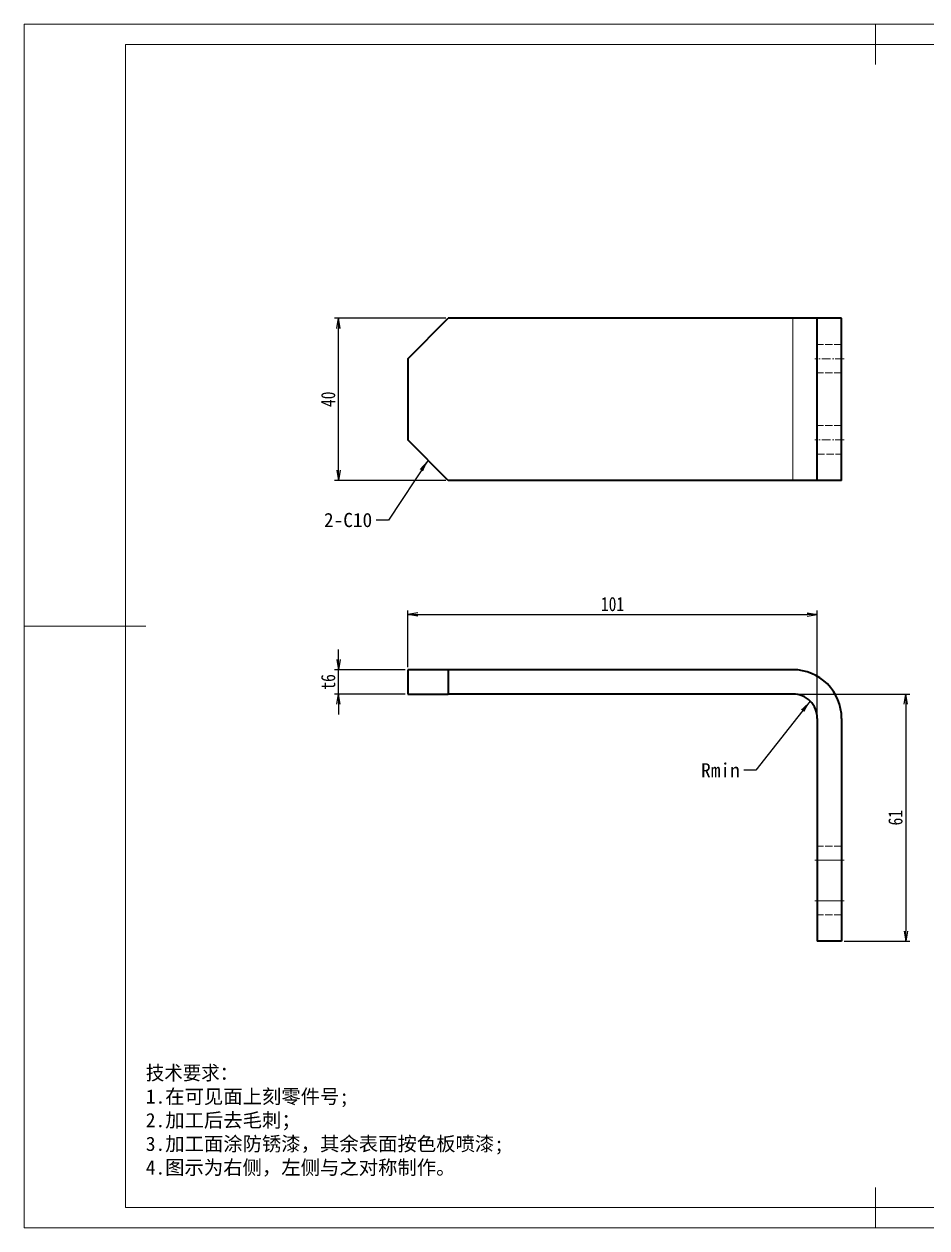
# Model space of a CAD drawing. Header units: millimetres. Extents: x -15766 to 80009, y -9701 to 15159.
# Drawn here: x -14785.3 to -14562.6, y 13253.7 to 13550.7 of the extents above; entities that cross this region are included whole.
import ezdxf

# ---------------------------------------------------------------- set-up
doc = ezdxf.new("R2010")
doc.units = ezdxf.units.MM
for name, pattern in [('CENTER-HOKUTO_1', [16, 13, -1, 1, -1]), ('DASHDOT', [18.5, 12, -3, 0.5, -3]), ('DASHED', [15, 12, -3]), ('HIDDEN-HOKUTO_1', [2, 1, -1])]:
    doc.linetypes.add(name, pattern=pattern)
doc.layers.get('DEFPOINTS').update_dxf_attribs({"lineweight": 18})
for name, color, linetype, lineweight in [('AM_7', 2, 'CENTER-HOKUTO_1', 18), ('AM_HID', 1, 'HIDDEN-HOKUTO_1', 18), ('AM_VIS', 7, 'Continuous', 18), ('CDRAFT0', 7, 'Continuous', 18), ('DIM', 253, 'Continuous', 20), ('title_frame', 7, 'Continuous', 18), ('word_dim', 9, 'Continuous', 18), ('粗实线层_1', 7, 'Continuous', 15)]:
    doc.layers.add(name, color=color, linetype=linetype, lineweight=lineweight)
doc.styles.add('DIM', font='', dxfattribs={"width": 0.8})
doc.styles.get('DIM').set_extended_font_data('NSimSun')
doc.dimstyles.new('1-1', dxfattribs={"dimtxt": 3.5, "dimasz": 3, "dimexe": 1, "dimexo": 0, "dimgap": 1, "dimtad": 1, "dimdsep": 46, "dimtxsty": 'DIM', "dimblk": '_CAXARROW', "dimcen": 0, "dimdle": 6, "dimclrd": 256, "dimclre": 256, "dimclrt": 3, "dimazin": 2, "dimtfac": 0.707107, "dimtmove": 0, "dimatfit": 3, "dimfxl": 0, "dimfrac": 2, "dimtolj": 1, "dimarcsym": 0})
doc.dimstyles.new('1-1$0', dxfattribs={"dimtxt": 3.5, "dimasz": 2.5, "dimexe": 1, "dimexo": 0.625, "dimgap": 0.8, "dimtad": 1, "dimdsep": 46, "dimtxsty": 'DIM', "dimblk": 'OPEN', "dimcen": 0, "dimdle": 5, "dimclrd": 256, "dimclre": 256, "dimclrt": 3, "dimazin": 3, "dimtfac": 0.5, "dimtmove": 0, "dimatfit": 3, "dimldrblk": 'OPEN', "dimfxl": 0, "dimtolj": 1, "dimarcsym": 0})

# ---------------------------------------------------------------- blocks, each defined once
blk = doc.blocks.new('*X589')
at = {"layer": 'CDRAFT0'}
for p, q in [((420, 297), (0, 297)), ((0, 297), (0, 0)), ((0, 0), (420, 0))]:
    blk.add_line(p, q, dxfattribs=at)
at = {"layer": '粗实线层_1'}
for p, q in [((210, 297), (210, 287)), ((415, 292), (25, 292)), ((25, 292), (25, 5)), ((0, 148.5), (30, 148.5)), ((210, 0), (210, 10)), ((25, 5), (415, 5))]:
    blk.add_line(p, q, dxfattribs=at)
blk = doc.blocks.new('_OPEN')
at = {"color": 0, "linetype": 'ByBlock', "lineweight": -2}
for p, q in [((-1, 0.166667), (0, 0)), ((-1, -0.166667), (0, 0)), ((0, 0), (-1, 0))]:
    blk.add_line(p, q, dxfattribs=at)
blk = doc.blocks.new('*D1028')
at = {"layer": 'DEFPOINTS', "color": 0, "transparency": 16777216}
for p in [(-14589.66, 13405.07), (-14690.66, 13391.44), (-14589.66, 13379.44)]:
    blk.add_point(p, dxfattribs=at)
at = {"layer": 'DIM', "linetype": 'Continuous', "lineweight": -2, "transparency": 16777216}
for p, q in [((-14690.66, 13392.07), (-14690.66, 13406.07)), ((-14688.16, 13405.07), (-14592.16, 13405.07)), ((-14589.66, 13380.07), (-14589.66, 13406.07))]:
    blk.add_line(p, q, dxfattribs=at)
at = {"layer": 'DIM', "lineweight": -2, "transparency": 16777216, "xscale": 2.5, "yscale": 2.5, "zscale": 2.5, "rotation": 180}
blk.add_blockref('_OPEN', (-14690.66, 13405.07), dxfattribs=at)
at = {"layer": 'DIM', "lineweight": -2, "transparency": 16777216, "xscale": 2.5, "yscale": 2.5, "zscale": 2.5}
blk.add_blockref('_OPEN', (-14589.66, 13405.07), dxfattribs=at)
at = {"layer": 'DIM', "color": 3, "transparency": 16777216, "insert": (-14640.16, 13407.62), "char_height": 3.5, "attachment_point": 5, "style": 'DIM'}
blk.add_mtext('\\A1;101', dxfattribs=at)
blk = doc.blocks.new('*D1029')
at = {"layer": 'DEFPOINTS', "color": 0, "transparency": 16777216}
for p in [(-14595.66, 13385.44), (-14583.66, 13324.44), (-14567.82, 13324.44)]:
    blk.add_point(p, dxfattribs=at)
at = {"layer": 'DIM', "linetype": 'Continuous', "lineweight": -2, "transparency": 16777216}
for p, q in [((-14595.04, 13385.44), (-14566.82, 13385.44)), ((-14567.82, 13382.94), (-14567.82, 13326.94)), ((-14583.04, 13324.44), (-14566.82, 13324.44))]:
    blk.add_line(p, q, dxfattribs=at)
at = {"layer": 'DIM', "lineweight": -2, "transparency": 16777216, "xscale": 2.5, "yscale": 2.5, "zscale": 2.5}
for p, rotation in [((-14567.82, 13385.44), 90), ((-14567.82, 13324.44), 270)]:
    blk.add_blockref('_OPEN', p, dxfattribs=dict(at, rotation=rotation))
at = {"layer": 'DIM', "color": 3, "transparency": 16777216, "insert": (-14570.37, 13354.94), "char_height": 3.5, "attachment_point": 5, "rotation": 90, "style": 'DIM'}
blk.add_mtext('\\A1;61', dxfattribs=at)
blk = doc.blocks.new('_CAXARROW')
blk.add_hatch(color=0).paths.add_polyline_path([(0, 0), (-1, 0.125), (-1, -0.125)], flags=0)
blk = doc.blocks.new('*D1035')
at = {"layer": 'DEFPOINTS', "color": 0, "transparency": 16777216}
for p in [(-14707.73, 13478.17), (-14680.66, 13478.17), (-14680.66, 13438.17)]:
    blk.add_point(p, dxfattribs=at)
at = {"layer": 'DIM', "linetype": 'Continuous', "lineweight": -2, "transparency": 16777216}
for p, q in [((-14681.29, 13478.17), (-14708.73, 13478.17)), ((-14707.73, 13440.67), (-14707.73, 13475.67)), ((-14681.29, 13438.17), (-14708.73, 13438.17))]:
    blk.add_line(p, q, dxfattribs=at)
at = {"layer": 'DIM', "lineweight": -2, "transparency": 16777216, "xscale": 2.5, "yscale": 2.5, "zscale": 2.5}
for p, rotation in [((-14707.73, 13478.17), 90), ((-14707.73, 13438.17), 270)]:
    blk.add_blockref('_OPEN', p, dxfattribs=dict(at, rotation=rotation))
at = {"layer": 'DIM', "color": 3, "transparency": 16777216, "insert": (-14710.28, 13458.17), "char_height": 3.5, "attachment_point": 5, "rotation": 90, "style": 'DIM'}
blk.add_mtext('\\A1;40', dxfattribs=at)
blk = doc.blocks.new('*D1036')
at = {"layer": 'DEFPOINTS', "color": 0, "transparency": 16777216}
for p in [(-14707.73, 13391.44), (-14690.66, 13391.44), (-14690.66, 13385.44)]:
    blk.add_point(p, dxfattribs=at)
at = {"layer": 'DIM', "linetype": 'Continuous', "lineweight": -2, "transparency": 16777216}
for p, q in [((-14707.73, 13393.94), (-14707.73, 13396.44)), ((-14691.29, 13391.44), (-14708.73, 13391.44)), ((-14707.73, 13385.44), (-14707.73, 13391.44)), ((-14691.29, 13385.44), (-14708.73, 13385.44)), ((-14707.73, 13382.94), (-14707.73, 13380.44))]:
    blk.add_line(p, q, dxfattribs=at)
at = {"layer": 'DIM', "lineweight": -2, "transparency": 16777216, "xscale": 2.5, "yscale": 2.5, "zscale": 2.5}
for p, rotation in [((-14707.73, 13391.44), 270), ((-14707.73, 13385.44), 90)]:
    blk.add_blockref('_OPEN', p, dxfattribs=dict(at, rotation=rotation))
at = {"layer": 'DIM', "color": 3, "transparency": 16777216, "insert": (-14710.28, 13388.44), "char_height": 3.5, "attachment_point": 5, "rotation": 90, "style": 'DIM'}
blk.add_mtext('\\A1;t6', dxfattribs=at)

msp = doc.modelspace()

# ---------------------------------------------------------------- linework, layer by layer
at = {"color": 7, "lineweight": 13}
msp.add_line((-14595.66327, 13438.16712), (-14595.66327, 13478.16712), dxfattribs=at)
at = {"layer": 'AM_7', "linetype": 'DASHDOT', "lineweight": 13, "ltscale": 0.180017}
for p, q in [((-14583.06317, 13468.16712), (-14590.26386, 13468.16712)), ((-14583.06317, 13448.16712), (-14590.26386, 13448.16712)), ((-14583.06317, 13344.4444), (-14590.26386, 13344.4444)), ((-14583.06317, 13334.4444), (-14590.26386, 13334.4444))]:
    msp.add_line(p, q, dxfattribs=at)
at = {"layer": 'AM_HID', "linetype": 'DASHED', "lineweight": 13}
msp.add_line((-14595.66327, 13438.16712), (-14595.66327, 13478.16712), dxfattribs=at)
at = {"layer": 'AM_HID', "linetype": 'DASHED', "lineweight": 13, "ltscale": 0.15}
for p, q in [((-14583.66327, 13471.66712), (-14589.66327, 13471.66712)), ((-14583.66327, 13464.66712), (-14589.66327, 13464.66712)), ((-14583.66327, 13451.66712), (-14589.66327, 13451.66712)), ((-14589.66327, 13444.66712), (-14583.66327, 13444.66712)), ((-14680.66327, 13391.4444), (-14680.66327, 13385.4444)), ((-14583.66327, 13347.9444), (-14589.66327, 13347.9444)), ((-14583.66327, 13347.9444), (-14589.66327, 13347.9444)), ((-14589.66327, 13344.4444), (-14583.66327, 13344.4444)), ((-14589.66327, 13344.4444), (-14583.66327, 13344.4444)), ((-14589.66327, 13344.4444), (-14583.66327, 13344.4444)), ((-14583.66327, 13344.4444), (-14589.66327, 13344.4444)), ((-14589.66327, 13334.4444), (-14583.66327, 13334.4444)), ((-14583.66327, 13334.4444), (-14589.66327, 13334.4444)), ((-14583.66327, 13334.4444), (-14589.66327, 13334.4444)), ((-14583.66327, 13334.4444), (-14589.66327, 13334.4444)), ((-14583.66327, 13330.9444), (-14589.66327, 13330.9444)), ((-14583.66327, 13330.9444), (-14589.66327, 13330.9444))]:
    msp.add_line(p, q, dxfattribs=at)
at = {"layer": 'AM_VIS', "lineweight": 35, "ltscale": 0.353553}
for p, q in [((-14690.66327, 13468.16712), (-14680.66327, 13478.16712)), ((-14680.66327, 13438.16712), (-14690.66327, 13448.16712))]:
    msp.add_line(p, q, dxfattribs=at)
at = {"layer": 'AM_VIS', "lineweight": 35}
for p, q in [((-14595.66327, 13478.16712), (-14680.66327, 13478.16712)), ((-14589.66327, 13438.16712), (-14589.66327, 13478.16712)), ((-14583.66327, 13438.16712), (-14583.66327, 13478.16712)), ((-14690.66327, 13468.16712), (-14690.66327, 13448.16712)), ((-14595.66327, 13438.16712), (-14680.66327, 13438.16712)), ((-14595.66327, 13391.4444), (-14680.66327, 13391.4444)), ((-14595.66327, 13385.4444), (-14680.66327, 13385.4444)), ((-14589.66327, 13379.4444), (-14589.66327, 13324.4444)), ((-14583.66327, 13379.4444), (-14583.66327, 13324.4444))]:
    msp.add_line(p, q, dxfattribs=at)
at = {"layer": 'AM_VIS', "lineweight": 35, "ltscale": 0.15}
for p, q in [((-14589.66327, 13478.16712), (-14595.66327, 13478.16712)), ((-14583.66327, 13478.16712), (-14589.66327, 13478.16712)), ((-14589.66327, 13438.16712), (-14595.66327, 13438.16712)), ((-14583.66327, 13438.16712), (-14589.66327, 13438.16712)), ((-14690.66327, 13391.4444), (-14690.66327, 13385.4444)), ((-14680.66327, 13391.4444), (-14680.66327, 13385.4444)), ((-14583.66327, 13324.4444), (-14589.66327, 13324.4444))]:
    msp.add_line(p, q, dxfattribs=at)
at = {"layer": 'AM_VIS', "lineweight": 35, "ltscale": 0.25}
for p, q in [((-14680.66327, 13391.4444), (-14690.66327, 13391.4444)), ((-14690.66327, 13385.4444), (-14680.66327, 13385.4444))]:
    msp.add_line(p, q, dxfattribs=at)
at = {"layer": 'AM_VIS', "lineweight": 35}
for radius in [12, 6]:
    msp.add_arc((-14595.66327, 13379.4444), radius, 0, 90.000003, dxfattribs=at)

# ---------------------------------------------------------------- block references
at = {"layer": 'title_frame'}
msp.add_blockref('*X589', (-14785.29167, 13253.73384), dxfattribs=at)

# ---------------------------------------------------------------- texts
at = {"layer": 'DIM', "color": 3, "char_height": 3.5, "attachment_point": 9}
for s, insert in [('\\A1;2-C10', (-14699.43267, 13426.58062)), ('\\A1;Rmin', (-14608.7866, 13364.88174))]:
    msp.add_mtext(s, dxfattribs=dict(at, insert=insert))
at = {"layer": 'word_dim', "linetype": 'Continuous', "ltscale": 4, "insert": (-14755.25729, 13293.73936), "char_height": 3.5, "width": 139.6035818, "attachment_point": 1}
msp.add_mtext('{\\C3;技术要求：\\P\\fNSimSun|b0|i0|c134|p49;1\\fSimSun|b0|i0|c134|p49;.在可见面上刻零件号;\\P2.加工后去毛刺；\\P3.加工面涂防锈漆，其余表面按色板喷漆;\\P\\fNSimSun|b0|i0|c134|p49;4\\fSimSun|b0|i0|c134|p49;.图示为右侧，左侧与之对称制作。\\P         }', dxfattribs=at)

# ---------------------------------------------------------------- dimensions: what is measured, and where the dimension line sits
at = {"layer": 'DIM', "color": 3, "true_color": 0x00ff00}
for base, p1, p2, picture, middle in [((-14707.72747, 13478.16712), (-14680.66327, 13438.16712), (-14680.66327, 13478.16712), '*D1035', (-14710.27747, 13458.16712)), ((-14567.8215, 13324.4444), (-14595.66327, 13385.4444), (-14583.66327, 13324.4444), '*D1029', (-14570.3715, 13354.9444))]:
    dim = msp.add_linear_dim(base=base, p1=p1, p2=p2, angle=90, dimstyle='1-1$0', dxfattribs=at)
    dim.commit()
    dim.dimension.update_dxf_attribs({"geometry": picture, "text_midpoint": middle})
dim = msp.add_linear_dim(base=(-14589.66327, 13405.06813), p1=(-14690.66327, 13391.4444), p2=(-14589.66327, 13379.4444), dimstyle='1-1$0', dxfattribs=at)
dim.commit()
dim.dimension.update_dxf_attribs({"geometry": '*D1028', "text_midpoint": (-14640.16327, 13407.61813)})
dim = msp.add_linear_dim(base=(-14707.72747, 13391.4444), p1=(-14690.66327, 13385.4444), p2=(-14690.66327, 13391.4444), angle=90, dimstyle='1-1$0', override={"dimpost": 't<>'}, dxfattribs=at)
dim.commit()
dim.dimension.update_dxf_attribs({"geometry": '*D1036', "text_midpoint": (-14710.27747, 13388.4444)})

# ---------------------------------------------------------------- leaders
at = {"layer": 'DIM', "color": 3, "true_color": 0x00ff00, "annotation_type": 0, "has_hookline": 1, "hookline_direction": 1}
for points, text_width in [([(-14685.66327, 13443.16712), (-14695.43267, 13428.33062), (-14698.43267, 13428.33062)], 14.58333), ([(-14591.42063, 13383.68704), (-14604.7866, 13366.63174), (-14607.7866, 13366.63174)], 10.5)]:
    msp.add_leader(points, dimstyle='1-1', override={"dimgap": 1, "dimtad": 0}, dxfattribs=dict(at, text_width=text_width))

doc.saveas('drawing.dxf')
